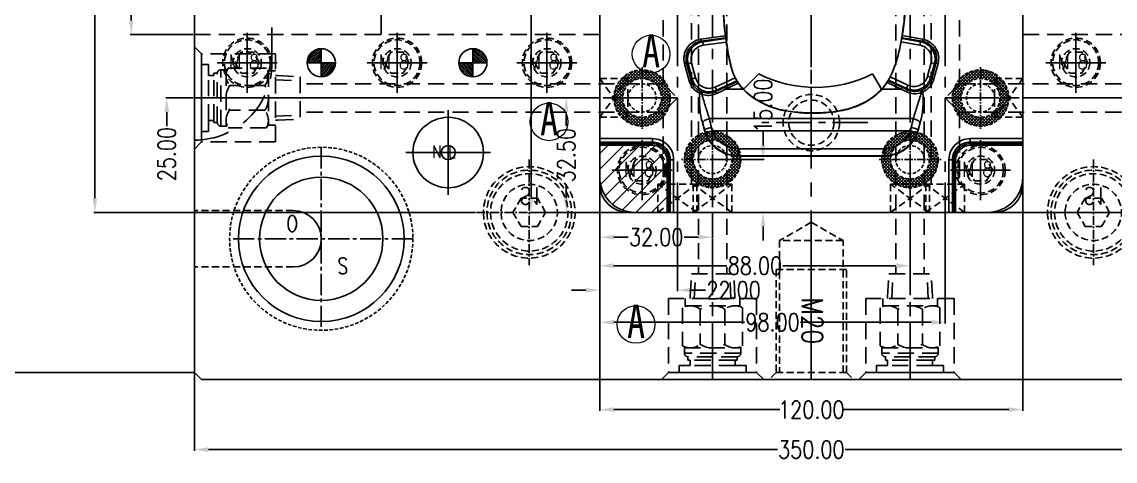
# Model space of a CAD drawing. Header units: millimetres. Extents: x 21466 to 22834, y -21631 to -20664.
# Drawn here: x 22366.1 to 22676.2, y -21153.7 to -21028.9 of the extents above; entities that cross this region are included whole.
import ezdxf

# ---------------------------------------------------------------- set-up
doc = ezdxf.new("R2010")
doc.units = ezdxf.units.MM
doc.header["$LTSCALE"] = 8
for name, pattern in [('ACAD_ISO08W100', [36, 24, -3, 6, -3]), ('CENTER', [2, 1.25, -0.25, 0.25, -0.25]), ('CENTER2', [1.125, 0.75, -0.125, 0.125, -0.125]), ('HIDDEN', [0.375, 0.25, -0.125]), ('HIDDEN2', [0.1875, 0.125, -0.0625])]:
    doc.linetypes.add(name, pattern=pattern)
doc.layers.get('DEFPOINTS').update_dxf_attribs({"color": 6})
for name, color, linetype in [('A', 7, 'Continuous'), ('Cav-cor', 30, 'Continuous'), ('CL', 1, 'Continuous'), ('Layer1', 1, 'CENTER2'), ('Layer2', 4, 'HIDDEN2'), ('NL', 6, 'Continuous'), ('PIN', 5, 'Continuous'), ('SCREW', 52, 'HIDDEN'), ('SLIDE', 6, 'Continuous'), ('WT', 4, 'Continuous')]:
    doc.layers.add(name, color=color, linetype=linetype)
doc.layers.add('dim', color=3, linetype='Continuous', lineweight=15)
doc.styles.add('ROMANC', font='RomanC.ttf', dxfattribs={"width": 0.8, "height": 7})
doc.styles.add('ROMANS', font='ROMANS.shx', dxfattribs={"height": 5, "bigfont": 'chineset.shx'})
doc.styles.get("Standard").update_dxf_attribs({"font": 'txt.shx', "width": 0.8, "bigfont": 'chineset.shx'})
doc.styles.add('style1', font='mingliu.ttc', dxfattribs={"width": 0.75})
doc.styles.add('txt', font='txt.shx', dxfattribs={"width": 0.75, "height": 3.2})
doc.dimstyles.new('ISO-25', dxfattribs={"dimtxt": 5, "dimasz": 4, "dimexe": 0.3, "dimexo": 0.3, "dimtad": 0, "dimzin": 1, "dimdsep": 46, "dimtxsty": 'Standard', "dimcen": 0, "dimclrd": 3, "dimclre": 3, "dimclrt": 3, "dimazin": 0, "dimtfac": 1, "dimtofl": 0, "dimtmove": 0, "dimatfit": 0, "dimfxl": 0, "dimarcsym": 0})

# ---------------------------------------------------------------- blocks, each defined once
blk = doc.blocks.new('20110317.085252')
at = {"linetype": 'HIDDEN'}
for p, q in [((12, 0), (-12, 0)), ((-10, -2), (-12, 0)), ((10, -2), (12, 0)), ((-10, -2), (10, -2)), ((-10, -2), (-10, -31.27)), ((-9, -2), (-9, -39.49)), ((9, -39.49), (9, -2)), ((10, -31.27), (10, -2)), ((-10, -31.27), (10, -31.27)), ((-9, -39.49), (9, -39.49)), ((0, -44.68), (-9, -39.49)), ((0, -44.68), (9, -39.49))]:
    blk.add_line(p, q, dxfattribs=at)
at = {"layer": 'CL', "linetype": 'ACAD_ISO08W100'}
blk.add_line((0, 0), (0, -44.68), dxfattribs=at)
at = {"insert": (-3.3, -23.28), "char_height": 6, "width": 18.2768, "attachment_point": 1, "rotation": 90}
blk.add_mtext('M20', dxfattribs=at)
blk = doc.blocks.new('*D25831')
at = {"layer": 'DEFPOINTS', "color": 0}
for p in [(22415.05, -20828.53), (22397.13, -21032.53), (22415.05, -21032.53)]:
    blk.add_point(p, dxfattribs=at)
at = {"layer": 'dim', "color": 3, "lineweight": -2}
for p, q in [((22414.75, -20828.53), (22396.83, -20828.53)), ((22397.13, -20832.53), (22397.13, -20920.91)), ((22397.13, -21028.53), (22397.13, -20940.16)), ((22414.75, -21032.53), (22396.83, -21032.53))]:
    blk.add_line(p, q, dxfattribs=at)
at = {"layer": 'dim', "color": 3}
for points in [[(22397.79, -20832.53), (22396.46, -20832.53), (22397.13, -20828.53)], [(22396.46, -21028.53), (22397.79, -21028.53), (22397.13, -21032.53)]]:
    blk.add_solid(points, dxfattribs=at)
at = {"layer": 'dim', "color": 3, "insert": (22397.13, -20930.53), "char_height": 5, "attachment_point": 5, "rotation": 90}
blk.add_mtext('204.00', dxfattribs=at)
blk = doc.blocks.new('*D25832')
at = {"layer": 'DEFPOINTS', "color": 0}
for p in [(22415.05, -21025.53), (22407.22, -21050.53), (22415.05, -21050.53)]:
    blk.add_point(p, dxfattribs=at)
at = {"layer": 'dim', "color": 3, "lineweight": -2}
for p, q in [((22407.22, -21021.53), (22407.22, -21017.53)), ((22414.75, -21025.53), (22406.92, -21025.53)), ((22414.75, -21050.53), (22406.92, -21050.53)), ((22407.22, -21054.53), (22407.22, -21058.53))]:
    blk.add_line(p, q, dxfattribs=at)
at = {"layer": 'dim', "color": 3}
for points in [[(22406.56, -21021.53), (22407.89, -21021.53), (22407.22, -21025.53)], [(22407.89, -21054.53), (22406.56, -21054.53), (22407.22, -21050.53)]]:
    blk.add_solid(points, dxfattribs=at)
at = {"layer": 'dim', "color": 3, "insert": (22407.22, -21066.49), "char_height": 5, "attachment_point": 5, "rotation": 90}
blk.add_mtext('25.00', dxfattribs=at)
blk = doc.blocks.new('*D25833')
at = {"layer": 'DEFPOINTS', "color": 0}
for p in [(22415.05, -21128.53), (22765.05, -21128.53), (22415.05, -21150.42)]:
    blk.add_point(p, dxfattribs=at)
at = {"layer": 'dim', "color": 3, "lineweight": -2}
for p, q in [((22415.05, -21128.83), (22415.05, -21150.72)), ((22765.05, -21128.83), (22765.05, -21150.72)), ((22419.05, -21150.42), (22580.42, -21150.42)), ((22761.05, -21150.42), (22599.67, -21150.42))]:
    blk.add_line(p, q, dxfattribs=at)
at = {"layer": 'dim', "color": 3}
for points in [[(22419.05, -21149.75), (22419.05, -21151.09), (22415.05, -21150.42)], [(22761.05, -21151.09), (22761.05, -21149.75), (22765.05, -21150.42)]]:
    blk.add_solid(points, dxfattribs=at)
at = {"layer": 'dim', "color": 3, "insert": (22590.05, -21150.42), "char_height": 5, "attachment_point": 5}
blk.add_mtext('350.00', dxfattribs=at)
blk = doc.blocks.new('*D25835')
at = {"layer": 'DEFPOINTS', "color": 0}
for p in [(22530.05, -21074.03), (22650.05, -21074.03), (22530.05, -21139.07)]:
    blk.add_point(p, dxfattribs=at)
at = {"layer": 'dim', "color": 3, "lineweight": -2}
for p, q in [((22530.05, -21074.33), (22530.05, -21139.37)), ((22650.05, -21074.33), (22650.05, -21139.37)), ((22534.05, -21139.07), (22581.09, -21139.07)), ((22646.05, -21139.07), (22599, -21139.07))]:
    blk.add_line(p, q, dxfattribs=at)
at = {"layer": 'dim', "color": 3}
for points in [[(22534.05, -21138.4), (22534.05, -21139.73), (22530.05, -21139.07)], [(22646.05, -21139.73), (22646.05, -21138.4), (22650.05, -21139.07)]]:
    blk.add_solid(points, dxfattribs=at)
at = {"layer": 'dim', "color": 3, "insert": (22590.05, -21139.07), "char_height": 5, "attachment_point": 5}
blk.add_mtext('120.00', dxfattribs=at)
blk = doc.blocks.new('*D25836')
at = {"layer": 'DEFPOINTS', "color": 0}
for p in [(22641.05, -20778.03), (22782.66, -20778.03), (22641.05, -21083.03)]:
    blk.add_point(p, dxfattribs=at)
at = {"layer": 'dim', "color": 3, "lineweight": -2}
for p, q in [((22641.35, -20778.03), (22782.96, -20778.03)), ((22782.66, -20782.03), (22782.66, -20920.91)), ((22782.66, -21079.03), (22782.66, -20940.16)), ((22641.35, -21083.03), (22782.96, -21083.03))]:
    blk.add_line(p, q, dxfattribs=at)
at = {"layer": 'dim', "color": 3}
for points in [[(22783.33, -20782.03), (22781.99, -20782.03), (22782.66, -20778.03)], [(22781.99, -21079.03), (22783.33, -21079.03), (22782.66, -21083.03)]]:
    blk.add_solid(points, dxfattribs=at)
at = {"layer": 'dim', "color": 3, "insert": (22782.66, -20930.53), "char_height": 5, "attachment_point": 5, "rotation": 90}
blk.add_mtext('305.00', dxfattribs=at)
blk = doc.blocks.new('20160811.115437')
for radius in [23.5, 17.5]:
    blk.add_circle((0, 0), radius)
at = {"layer": 'Layer1'}
for p, q in [((0, 26), (0, -26)), ((26, 0), (-26, 0))]:
    blk.add_line(p, q, dxfattribs=at)
at = {"layer": 'Layer2'}
blk.add_circle((0, 0), 26, dxfattribs=at)
blk = doc.blocks.new('cb_8')
at = {"linetype": 'HIDDEN'}
blk.add_circle((0, 0), 7, dxfattribs=at)
at = {"layer": 'SCREW', "linetype": 'CENTER2', "ltscale": 5}
for p, q in [((0, -8.5), (0, 8.5)), ((-8.5, 0), (8.5, 0))]:
    blk.add_line(p, q, dxfattribs=at)
at = {"layer": 'SCREW'}
blk.add_lwpolyline([(-1.73, 3), (-3.46, 0), (-1.73, -3), (1.73, -3), (3.46, 0), (1.73, 3)], close=True, dxfattribs=at)
for radius in [6.5, 4]:
    blk.add_circle((0, 0), radius, dxfattribs=at)
at = {"layer": 'dim', "style": 'ROMANC', "width": 0.8}
blk.add_text('M 8', height=4.186, dxfattribs=at).set_placement((-5.2, -1.86))
blk = doc.blocks.new('20160817.134602')
at = {"layer": 'PIN', "linetype": 'Continuous'}
h = blk.add_hatch(dxfattribs=at)
h.set_pattern_fill('ANSI31', color=256, scale=2.909091, angle=90.5, style=0)
h.set_pattern_definition([(135.5, (22815.918, -21086.8648), (-0.254876096, -0.2593637997), [])])
h.paths.add_polyline_path([(0, 0), (-4, -0.03, 0.414214), (0.03, -4)])
h.paths.add_polyline_path([(-0.03, 4), (0, 0), (4, 0.03, 0.414214)])
for p, q in [((0, -4), (0, 4)), ((-4, 0), (4, 0))]:
    blk.add_line(p, q, dxfattribs=at)
blk.add_circle((0, 0), 4, dxfattribs=at)
blk = doc.blocks.new('20150423.154939')
at = {"layer": 'SCREW', "linetype": 'CENTER', "ltscale": 0.25}
for p, q in [((0, -15), (0, 15)), ((-15, 0), (15, 0))]:
    blk.add_line(p, q, dxfattribs=at)
at = {"layer": 'SCREW'}
blk.add_lwpolyline([(-2.31, -4), (-4.62, 0), (-2.31, 4), (2.31, 4), (4.62, 0), (2.31, -4)], close=True, dxfattribs=at)
at = {"layer": 'SCREW', "linetype": 'HIDDEN'}
for radius in [13, 12, 11, 8]:
    blk.add_circle((0, 0), radius, dxfattribs=at)
at = {"layer": 'SCREW', "color": 6, "insert": (-2.62, -2.27), "char_height": 4.8, "width": 8.3721, "attachment_point": 1, "style": 'txt'}
blk.add_mtext('S1', dxfattribs=at)
blk = doc.blocks.new('20150513.114825')
at = {"layer": 'WT', "color": 125, "linetype": 'HIDDEN'}
for p, q in [((-5.5, 8), (5.5, 8)), ((5.5, 8), (-5.5, 0)), ((-5.5, 8), (5.5, 0)), ((-5.5, 0), (-5.5, 8)), ((5.5, 0), (5.5, 8)), ((-5.5, 0), (5.5, 0))]:
    blk.add_line(p, q, dxfattribs=at)
blk = doc.blocks.new('20150513.114820')
at = {"layer": 'WT', "linetype": 'Continuous'}
h = blk.add_hatch(dxfattribs=at)
h.set_pattern_fill('ANSI37', color=125, scale=5, angle=270, style=0)
h.set_pattern_definition([(315, (23425.0146, -23957.4168), (0.441941738, 0.441941738), []), (45, (23425.0146, -23957.4168), (-0.441941738, 0.441941738), [])])
h.paths.add_polyline_path([(8, 0), (5.5, 0, 1), (-5.5, 0), (-8, 0, -1)])
h.paths.add_polyline_path([(-8, 0), (-5.5, 0, 0.414214), (0, -5.5, 0.414214), (5.5, 0), (8, 0, -0.414214), (0, -8, -0.414214)])
at = {"layer": 'WT', "color": 125, "linetype": 'CENTER2', "ltscale": 0.4}
for p, q in [((0, 8.79), (0, -8.79)), ((8.79, 0), (-8.79, 0))]:
    blk.add_line(p, q, dxfattribs=at)
at = {"layer": 'WT', "color": 125, "linetype": 'HIDDEN2'}
for radius in [8, 5.5, 4]:
    blk.add_circle((0, 0), radius, dxfattribs=at)
blk = doc.blocks.new('*D27015')
at = {"layer": 'DEFPOINTS', "color": 0}
for p in [(22530.05, -21073.03), (22562.05, -21083.03), (22562.05, -21090.08)]:
    blk.add_point(p, dxfattribs=at)
at = {"layer": 'dim', "color": 3, "lineweight": -2}
for p, q in [((22530.05, -21073.33), (22530.05, -21090.38)), ((22562.05, -21083.33), (22562.05, -21090.38)), ((22534.05, -21090.08), (22538.09, -21090.08)), ((22558.05, -21090.08), (22554, -21090.08))]:
    blk.add_line(p, q, dxfattribs=at)
at = {"layer": 'dim', "color": 3}
for points in [[(22534.05, -21089.41), (22534.05, -21090.75), (22530.05, -21090.08)], [(22558.05, -21090.75), (22558.05, -21089.41), (22562.05, -21090.08)]]:
    blk.add_solid(points, dxfattribs=at)
at = {"layer": 'dim', "color": 3, "insert": (22546.05, -21090.08), "char_height": 5, "attachment_point": 5}
blk.add_mtext('32.00', dxfattribs=at)
blk = doc.blocks.new('*D27016')
at = {"layer": 'DEFPOINTS', "color": 0}
for p in [(22530.05, -21073.03), (22618.05, -21083.03), (22618.05, -21098.19)]:
    blk.add_point(p, dxfattribs=at)
at = {"layer": 'dim', "color": 3, "lineweight": -2}
for p, q in [((22530.05, -21073.33), (22530.05, -21098.49)), ((22618.05, -21083.33), (22618.05, -21098.49)), ((22534.05, -21098.19), (22566.09, -21098.19)), ((22614.05, -21098.19), (22582, -21098.19))]:
    blk.add_line(p, q, dxfattribs=at)
at = {"layer": 'dim', "color": 3}
for points in [[(22534.05, -21097.52), (22534.05, -21098.86), (22530.05, -21098.19)], [(22614.05, -21098.86), (22614.05, -21097.52), (22618.05, -21098.19)]]:
    blk.add_solid(points, dxfattribs=at)
at = {"layer": 'dim', "color": 3, "insert": (22574.05, -21098.19), "char_height": 5, "attachment_point": 5}
blk.add_mtext('88.00', dxfattribs=at)
blk = doc.blocks.new('*D27019')
at = {"layer": 'DEFPOINTS', "color": 0}
for p in [(22562.05, -21068.03), (22576.36, -21068.03), (22566.05, -21083.03)]:
    blk.add_point(p, dxfattribs=at)
at = {"layer": 'dim', "color": 3, "lineweight": -2}
for p, q in [((22576.36, -21064.03), (22576.36, -21060.03)), ((22562.35, -21068.03), (22576.66, -21068.03)), ((22566.35, -21083.03), (22576.66, -21083.03)), ((22576.36, -21087.03), (22576.36, -21091.03))]:
    blk.add_line(p, q, dxfattribs=at)
at = {"layer": 'dim', "color": 3}
for points in [[(22575.69, -21064.03), (22577.03, -21064.03), (22576.36, -21068.03)], [(22577.03, -21087.03), (22575.69, -21087.03), (22576.36, -21083.03)]]:
    blk.add_solid(points, dxfattribs=at)
at = {"layer": 'dim', "color": 3, "insert": (22576.36, -21052.74), "char_height": 5, "attachment_point": 5, "rotation": 90}
blk.add_mtext('15.00', dxfattribs=at)
blk = doc.blocks.new('*D27062')
at = {"layer": 'DEFPOINTS', "color": 0}
for p in [(22495.05, -20778.03), (22386.83, -21083.03), (22495.05, -21083.03)]:
    blk.add_point(p, dxfattribs=at)
at = {"layer": 'dim', "color": 3, "lineweight": -2}
for p, q in [((22494.75, -20778.03), (22386.53, -20778.03)), ((22386.83, -20782.03), (22386.83, -20920.91)), ((22386.83, -21079.03), (22386.83, -20940.16)), ((22494.75, -21083.03), (22386.53, -21083.03))]:
    blk.add_line(p, q, dxfattribs=at)
at = {"layer": 'dim', "color": 3}
for points in [[(22387.49, -20782.03), (22386.16, -20782.03), (22386.83, -20778.03)], [(22386.16, -21079.03), (22387.49, -21079.03), (22386.83, -21083.03)]]:
    blk.add_solid(points, dxfattribs=at)
at = {"layer": 'dim', "color": 3, "insert": (22386.83, -20930.53), "char_height": 5, "attachment_point": 5, "rotation": 90}
blk.add_mtext('305.00', dxfattribs=at)
blk = doc.blocks.new('20160903.151524')
at = {"layer": 'WT', "color": 125, "linetype": 'HIDDEN', "ltscale": 2.3}
for p, q in [((-6.35, 23.56), (-6.01, 30)), ((-6.01, 30), (6.01, 30)), ((-5.19, 23), (-4.82, 30)), ((5.19, 23), (4.82, 30)), ((6.35, 23.56), (6.01, 30)), ((12.5, 23), (-12.5, 23)), ((-12.5, 23), (-12.5, 2)), ((-7.75, 23), (-7.75, 20.77)), ((-6.35, 23.56), (-6.35, 23)), ((6.35, 23.56), (6.35, 23)), ((7.75, 23), (7.75, 20.77)), ((12.5, 23), (12.5, 2)), ((-8.5, 20.43), (-8.5, 9.57)), ((-7.75, 21), (7.75, 21)), ((-3.5, 20.01), (-3.5, 9.99)), ((3.5, 20.01), (3.5, 9.99)), ((8.5, 20.43), (8.5, 9.57)), ((-8, 9.33), (-8, 7.51)), ((8, 9.33), (8, 7.51)), ((-8, 9), (8, 9)), ((8, 7.51), (-8, 7.51)), ((7, 6.51), (-7, 6.51)), ((-7, 6.51), (-7, 5.51)), ((7, 6.51), (7, 5.51)), ((-9.5, 4.01), (-9.5, 2)), ((-6.4, 4.01), (-9.5, 4.01)), ((-6.4, 5.51), (-7, 5.51)), ((-6.4, 5.51), (-7, 5.51)), ((6.4, 5.51), (-6.4, 5.51)), ((-6.4, 5.51), (-6.4, 4.01)), ((6.4, 4.01), (-6.4, 4.01)), ((6.4, 5.51), (6.4, 4.01)), ((6.4, 5.51), (7, 5.51)), ((6.4, 5.51), (7, 5.51)), ((6.4, 4.01), (9.5, 4.01)), ((9.5, 4.01), (9.5, 2)), ((-12.5, 2), (-14.5, 0)), ((-14.5, 0), (14.5, 0)), ((-12.5, 2), (12.5, 2)), ((9.5, 2), (-9.5, 2)), ((12.5, 2), (14.5, 0))]:
    blk.add_line(p, q, dxfattribs=at)
at = {"layer": 'WT', "color": 125, "linetype": 'CENTER', "ltscale": 1.5}
blk.add_line((0, 0), (0, 30), dxfattribs=at)
at = {"layer": 'WT', "color": 125, "linetype": 'HIDDEN', "ltscale": 2.3}
for centre, radius, start, end in [((-6.32, 16.53), 4.47, 50.9817, 119.248), ((0, 14.34), 6.66, 58.3016, 121.6984), ((6.32, 16.53), 4.47, 60.752, 129.0183), ((-6.32, 13.47), 4.47, 240.752, 309.0183), ((0, 15.66), 6.66, 238.3016, 301.6984), ((6.32, 13.47), 4.47, 230.9817, 299.248), ((-7, 7.51), 1, 180, 270), ((7, 7.51), 1, 270, 0)]:
    blk.add_arc(centre, radius, start, end, dxfattribs=at)
blk = doc.blocks.new('*D27082')
at = {"layer": 'DEFPOINTS', "color": 0}
for p in [(22530.05, -21075.03), (22552.05, -21083.03), (22552.05, -21105.13)]:
    blk.add_point(p, dxfattribs=at)
at = {"layer": 'dim', "color": 3, "lineweight": -2}
for p, q in [((22530.05, -21075.33), (22530.05, -21105.43)), ((22552.05, -21083.33), (22552.05, -21105.43)), ((22526.05, -21105.13), (22522.05, -21105.13)), ((22556.05, -21105.13), (22560.05, -21105.13))]:
    blk.add_line(p, q, dxfattribs=at)
at = {"layer": 'dim', "color": 3}
for points in [[(22526.05, -21105.8), (22526.05, -21104.46), (22530.05, -21105.13)], [(22556.05, -21104.46), (22556.05, -21105.8), (22552.05, -21105.13)]]:
    blk.add_solid(points, dxfattribs=at)
at = {"layer": 'dim', "color": 3, "insert": (22568, -21105.13), "char_height": 5, "attachment_point": 5}
blk.add_mtext('22.00', dxfattribs=at)
blk = doc.blocks.new('*D27083')
at = {"layer": 'DEFPOINTS', "color": 0}
for p in [(22530.05, -21075.03), (22628.05, -21083.03), (22628.05, -21114.25)]:
    blk.add_point(p, dxfattribs=at)
at = {"layer": 'dim', "color": 3, "lineweight": -2}
for p, q in [((22530.05, -21075.33), (22530.05, -21114.55)), ((22628.05, -21083.33), (22628.05, -21114.55)), ((22534.05, -21114.25), (22571.09, -21114.25)), ((22624.05, -21114.25), (22587, -21114.25))]:
    blk.add_line(p, q, dxfattribs=at)
at = {"layer": 'dim', "color": 3}
for points in [[(22534.05, -21113.58), (22534.05, -21114.91), (22530.05, -21114.25)], [(22624.05, -21114.91), (22624.05, -21113.58), (22628.05, -21114.25)]]:
    blk.add_solid(points, dxfattribs=at)
at = {"layer": 'dim', "color": 3, "insert": (22579.05, -21114.25), "char_height": 5, "attachment_point": 5}
blk.add_mtext('98.00', dxfattribs=at)
blk = doc.blocks.new('*D27084')
at = {"layer": 'DEFPOINTS', "color": 0}
for p in [(22520.55, -21050.53), (22530.05, -21050.53), (22538.05, -21083.03)]:
    blk.add_point(p, dxfattribs=at)
at = {"layer": 'dim', "color": 3, "lineweight": -2}
for p, q in [((22529.75, -21050.53), (22520.25, -21050.53)), ((22520.55, -21054.53), (22520.55, -21058.49)), ((22520.55, -21079.03), (22520.55, -21075.07)), ((22537.75, -21083.03), (22520.25, -21083.03))]:
    blk.add_line(p, q, dxfattribs=at)
at = {"layer": 'dim', "color": 3}
for points in [[(22521.21, -21054.53), (22519.88, -21054.53), (22520.55, -21050.53)], [(22519.88, -21079.03), (22521.21, -21079.03), (22520.55, -21083.03)]]:
    blk.add_solid(points, dxfattribs=at)
at = {"layer": 'dim', "color": 3, "insert": (22520.55, -21066.78), "char_height": 5, "attachment_point": 5, "rotation": 90}
blk.add_mtext('32.50', dxfattribs=at)
blk = doc.blocks.new('*D27085')
at = {"layer": 'DEFPOINTS', "color": 0}
for p in [(22510.56, -20810.53), (22530.05, -20810.53), (22538.05, -21083.03)]:
    blk.add_point(p, dxfattribs=at)
at = {"layer": 'dim', "color": 3, "lineweight": -2}
for p, q in [((22529.75, -20810.53), (22510.26, -20810.53)), ((22510.56, -20814.53), (22510.56, -20936.49)), ((22510.56, -21079.03), (22510.56, -20957.07)), ((22537.75, -21083.03), (22510.26, -21083.03))]:
    blk.add_line(p, q, dxfattribs=at)
at = {"layer": 'dim', "color": 3}
for points in [[(22511.23, -20814.53), (22509.89, -20814.53), (22510.56, -20810.53)], [(22509.89, -21079.03), (22511.23, -21079.03), (22510.56, -21083.03)]]:
    blk.add_solid(points, dxfattribs=at)
at = {"layer": 'dim', "color": 3, "insert": (22510.56, -20946.78), "char_height": 5, "attachment_point": 5, "rotation": 90}
blk.add_mtext('272.50', dxfattribs=at)
blk = doc.blocks.new('20160917.102012')
at = {"layer": 'NL'}
for radius in [10, 2]:
    blk.add_circle((0, 0), radius, dxfattribs=at)
at = {"layer": 'SCREW', "linetype": 'CENTER', "ltscale": 5}
for p, q in [((0, -12), (0, 12)), ((-12, 0), (12, 0))]:
    blk.add_line(p, q, dxfattribs=at)
at = {"layer": 'dim', "color": 6, "style": 'ROMANC', "width": 0.8}
blk.add_text('N L', height=3.528, rotation=90, dxfattribs=at).set_placement((1.53, -4.57))

msp = doc.modelspace()

# ---------------------------------------------------------------- hatches: boundary and pattern name
at = {"layer": 'Cav-cor'}
h = msp.add_hatch(dxfattribs=at)
h.set_pattern_fill('ANSI31', color=241, style=0)
h.set_pattern_definition([(45, (-34.5412, -561.5833), (-2.24506403, 2.24506403), [])])
h.paths.add_polyline_path([(22530.045, -21073.032, 0.4142136), (22540.045, -21083.032), (22549.151, -21083.032), (22549.151, -21068.42, 0.4145043), (22544.657, -21063.926), (22530.045, -21063.926)])

# ---------------------------------------------------------------- linework, layer by layer
for p, q in [((22415.045, -20732.532), (22415.045, -21128.532)), ((22415.045, -21128.532), (22417.045, -21130.532)), ((22417.045, -21130.532), (22763.045, -21130.532))]:
    msp.add_line(p, q)
at = {"color": 8, "linetype": 'HIDDEN', "ltscale": 5}
msp.add_line((22437.045, -20820.532), (22437.045, -21040.532), dxfattribs=at)
at = {"linetype": 'CENTER'}
msp.add_line((22606.045, -21057.532), (22574.045, -21057.532), dxfattribs=at)
at = {"linetype": 'HIDDEN'}
for p, q in [((22443.045, -21082.532), (22415.045, -21082.532)), ((22443.045, -21098.532), (22415.045, -21098.532))]:
    msp.add_line(p, q, dxfattribs=at)
for radius in [8, 6.4]:
    msp.add_circle((22590.045, -21057.532), radius, dxfattribs=at)
at = {"color": 8, "linetype": 'HIDDEN', "ltscale": 5}
msp.add_arc((22415.045, -21040.532), 22, 270, 0, dxfattribs=at)
msp.add_arc((22443.045, -21090.532), 8, 270, 90)
at = {"layer": 'Cav-cor', "color": 241}
for p, q in [((22530.045, -21075.032), (22530.045, -20786.032)), ((22650.045, -21075.032), (22650.045, -20786.032)), ((22558.74, -21033.835), (22565.654, -21032.864)), ((22558.74, -21033.835), (22558.823, -21034.429)), ((22558.823, -21034.429), (22565.733, -21033.458)), ((22559.235, -21034.587), (22558.823, -21034.429)), ((22559.235, -21034.587), (22565.796, -21033.665)), ((22559.374, -21035.576), (22559.235, -21034.587)), ((22559.374, -21035.576), (22565.939, -21034.653)), ((22615.51, -21034.605), (22620.866, -21035.549)), ((22615.693, -21033.623), (22615.689, -21033.638)), ((22615.695, -21033.616), (22615.693, -21033.623)), ((22615.693, -21033.623), (22621.04, -21034.566)), ((22621.449, -21034.421), (22615.763, -21033.418)), ((22621.553, -21033.831), (22615.866, -21032.828)), ((22620.866, -21035.549), (22621.04, -21034.566)), ((22621.04, -21034.566), (22621.449, -21034.421)), ((22621.449, -21034.421), (22621.553, -21033.831)), ((22554.11, -21040.81), (22554.687, -21040.655)), ((22555.4, -21045.627), (22554.11, -21040.81)), ((22555.105, -21040.815), (22554.687, -21040.655)), ((22555.978, -21045.472), (22554.687, -21040.655)), ((22556.067, -21040.557), (22555.105, -21040.815)), ((22556.254, -21045.104), (22555.105, -21040.815)), ((22557.216, -21044.846), (22556.067, -21040.557)), ((22624.036, -21040.51), (22623.006, -21044.352)), ((22624.998, -21040.767), (22623.968, -21044.609)), ((22624.036, -21040.51), (22624.998, -21040.767)), ((22624.244, -21044.981), (22625.412, -21040.62)), ((22624.821, -21045.136), (22625.99, -21040.775)), ((22624.998, -21040.767), (22625.412, -21040.62)), ((22625.412, -21040.62), (22625.99, -21040.775)), ((22575.128, -21043.724), (22570.825, -21048.026)), ((22607.4, -21043.724), (22609.996, -21048.026)), ((22555.4, -21045.627), (22555.978, -21045.472)), ((22556.254, -21045.104), (22555.978, -21045.472)), ((22557.216, -21044.846), (22556.254, -21045.104)), ((22568.438, -21044.776), (22562.763, -21047.422)), ((22568.924, -21045.651), (22563.185, -21048.328)), ((22569.007, -21045.849), (22565.489, -21047.489)), ((22569.341, -21046.354), (22565.742, -21048.032)), ((22611.529, -21046.166), (22615.532, -21048.032)), ((22611.843, -21045.651), (22615.785, -21047.489)), ((22611.921, -21045.451), (22611.92, -21045.453)), ((22617.038, -21047.833), (22611.922, -21045.448)), ((22617.46, -21046.928), (22612.395, -21044.567)), ((22617.46, -21046.928), (22617.038, -21047.833)), ((22623.006, -21044.352), (22623.968, -21044.609)), ((22624.244, -21044.981), (22623.968, -21044.609)), ((22624.244, -21044.981), (22624.821, -21045.136)), ((22562.763, -21047.422), (22563.185, -21048.328)), ((22563.185, -21048.328), (22562.916, -21048.685)), ((22565.742, -21048.032), (22565.489, -21047.489)), ((22565.742, -21048.032), (22570.724, -21048.032)), ((22590.045, -21047.503), (22590.045, -21054.799)), ((22610.095, -21048.032), (22615.532, -21048.032)), ((22615.785, -21047.489), (22615.532, -21048.032)), ((22617.308, -21048.198), (22617.038, -21047.833)), ((22618.967, -21056.409), (22561.123, -21056.409)), ((22590.045, -21054.867), (22590.045, -21054.799)), ((22559.727, -21059.649), (22559.044, -21057.101)), ((22559.198, -21057.613), (22559.044, -21057.101)), ((22559.727, -21059.649), (22559.77, -21059.593)), ((22620.32, -21059.593), (22620.363, -21059.649)), ((22621.046, -21057.101), (22620.363, -21059.649)), ((22621.046, -21057.101), (22620.892, -21057.613)), ((22530.045, -21062.083), (22545.002, -21062.083)), ((22545.002, -21062.083), (22545.002, -21063.082)), ((22561.947, -21059.849), (22560.086, -21060.558)), ((22618.143, -21059.849), (22561.947, -21059.849)), ((22618.143, -21059.849), (22620.004, -21060.558)), ((22635.088, -21062.083), (22650.045, -21062.083)), ((22635.088, -21062.083), (22635.088, -21063.082)), ((22530.045, -21063.082), (22545.002, -21063.082)), ((22530.045, -21063.427), (22544.657, -21063.427)), ((22530.045, -21063.926), (22544.657, -21063.926)), ((22544.657, -21063.427), (22545.002, -21063.082)), ((22544.657, -21063.926), (22544.657, -21063.427)), ((22610.695, -21064.981), (22569.395, -21064.981)), ((22569.395, -21064.981), (22569.395, -21066.973)), ((22610.695, -21064.981), (22610.695, -21066.973)), ((22635.088, -21063.082), (22650.045, -21063.082)), ((22635.433, -21063.427), (22635.088, -21063.082)), ((22635.433, -21063.427), (22650.045, -21063.427)), ((22635.433, -21063.926), (22635.433, -21063.427)), ((22635.433, -21063.926), (22650.045, -21063.926)), ((22549.151, -21068.42), (22549.651, -21068.42)), ((22549.151, -21068.42), (22549.151, -21083.032)), ((22549.651, -21068.42), (22549.995, -21068.075)), ((22549.651, -21068.42), (22549.651, -21083.032)), ((22550.994, -21068.075), (22549.995, -21068.075)), ((22549.995, -21068.075), (22549.995, -21083.032)), ((22550.994, -21068.075), (22550.994, -21083.032)), ((22569.349, -21067.032), (22569.395, -21066.973)), ((22569.349, -21067.032), (22610.741, -21067.032)), ((22610.695, -21066.973), (22569.395, -21066.973)), ((22610.695, -21066.973), (22610.741, -21067.032)), ((22629.096, -21068.075), (22630.095, -21068.075)), ((22629.096, -21083.032), (22629.096, -21068.075)), ((22630.439, -21068.42), (22630.095, -21068.075)), ((22630.095, -21083.032), (22630.095, -21068.075)), ((22630.939, -21068.42), (22630.439, -21068.42)), ((22630.439, -21083.032), (22630.439, -21068.42)), ((22630.939, -21083.032), (22630.939, -21068.42)), ((22538.045, -21083.032), (22642.045, -21083.032)), ((22335.048, -21128.532), (22415.045, -21128.532))]:
    msp.add_line(p, q, dxfattribs=at)
msp.add_lwpolyline([(22611.929, -21045.433), (22611.922, -21045.448), (22611.921, -21045.451)], dxfattribs=at)
for centre, radius, start, end in [((22652.067, -21007.441), 90.169, 196.76987, 196.9075), ((22550.637, -21011.048), 68.861, 340.86839, 341.04318), ((22591.264, -21011.364), 36.16, 243.49672, 296.50328), ((22560.786, -21044.187), 5.575, 194.96176, 244.53547), ((22560.782, -21044.193), 4.972, 194.91091, 243.89271), ((22581.354, -21040.57), 13.428, 202.23518, 203.14912), ((22598.794, -21037.867), 15.2, 318.02778, 326.90906), ((22597.188, -21036.861), 17.019, 328.90248, 329.75445), ((22596.011, -21039.372), 17.032, 338.36604, 339.07721), ((22619.44, -21043.703), 4.971, 294.00991, 345.09347), ((22619.437, -21043.698), 5.572, 293.5466, 345.04793), ((22561.086, -21043.231), 5.97, 245.33318, 251.29353), ((22560.795, -21044.351), 5.476, 250.60703, 295.69055), ((22560.792, -21044.097), 5.056, 251.29991, 294.84409), ((21999.161, -19832.802), 1340.221, 294.875225, 294.996515), ((22414.9, -20741.711), 341.447, 295.7369, 296.21711), ((22762.892, -20748.818), 333.532, 243.78029, 244.07155), ((22619.429, -21043.891), 5.432, 244.08527, 289.84996), ((22619.433, -21043.625), 5.043, 245.08514, 289.03118), ((22619.147, -21042.803), 5.912, 289.0564, 293.0632), ((22618.835, -21044.31), 5.287, 297.47368, 302.32864), ((22425.562, -21089.009), 139.426, 12.47779, 13.52174), ((22750.912, -21088.174), 135.714, 166.46398, 167.53649), ((22470.115, -21084.393), 93.021, 15.46233, 16.73182), ((22570.049, -21056.753), 10.664, 195.44607, 200.90499), ((22574.229, -21056.111), 12.838, 192.47482, 196.92989), ((22605.861, -21056.111), 12.838, 343.07011, 347.52518), ((22610.041, -21056.753), 10.664, 339.09501, 344.55393), ((22707.692, -21083.734), 90.645, 163.25154, 164.55431), ((22545.005, -21068.072), 5.989, 359.97129, 90.02871), ((22569.401, -21057.003), 9.97, 200.88955, 269.9611), ((22569.388, -21057.02), 7.961, 200.81925, 270.046), ((22610.702, -21057.02), 7.961, 269.954, 339.18075), ((22610.688, -21057.002), 9.971, 270.04084, 339.10861), ((22635.085, -21068.072), 5.989, 89.97129, 180.02871), ((22544.658, -21068.419), 4.992, 359.99255, 90.00751), ((22544.66, -21068.418), 4.492, 359.97172, 90.02858), ((22545.008, -21068.069), 4.987, 359.92832, 90.07168), ((22635.082, -21068.069), 4.987, 89.92832, 180.07168), ((22635.432, -21068.419), 4.992, 89.99253, 180.0075), ((22635.43, -21068.418), 4.492, 89.97172, 180.02858), ((22540.045, -21073.032), 10, 180, 270), ((22538.045, -21075.032), 8, 180, 270), ((22640.045, -21073.032), 10, 270, 0), ((22642.045, -21075.032), 8, 270, 0)]:
    msp.add_arc(centre, radius, start, end, dxfattribs=at)
for centre, major_axis, start_param, end_param in [((22569.408, -21056.994), (-6.125, -7.982), -0.6515818, 0.6515818), ((22610.682, -21056.994), (-6.125, 7.982), 2.4900108, 3.7931745)]:
    msp.add_ellipse(centre, major_axis=major_axis, ratio=0.9939744, start_param=start_param, end_param=end_param, dxfattribs=at)
for points, knots in [([(22590.045, -20949.136), (22592.136, -20949.136), (22595.28, -20949.154), (22599.435, -20949.697), (22602.483, -20950.478), (22605.39, -20951.688), (22607.596, -20953.129), (22609.123, -20954.564), (22610.477, -20956.164), (22611.864, -20958.395), (22613.185, -20961.245), (22614.259, -20964.196), (22615.123, -20967.214), (22615.816, -20970.276), (22616.371, -20973.366), (22616.958, -20977.509), (22617.454, -20982.717), (22617.831, -20988.983), (22618.004, -20995.258), (22617.963, -21001.534), (22617.785, -21007.808), (22617.52, -21014.079), (22617.205, -21019.299), (22616.898, -21023.472), (22616.549, -21027.641), (22616.194, -21030.762), (22615.866, -21032.828)], [0, 0, 0, 0, 0.0624892, 0.0937359, 0.1249768, 0.1562114, 0.1874327, 0.2030667, 0.2186977, 0.2499345, 0.2811809, 0.3124305, 0.3436817, 0.3749343, 0.4061877, 0.4374416, 0.4999458, 0.5624525, 0.624959, 0.687466, 0.7499738, 0.8124816, 0.8749893, 0.9062435, 0.9374978, 1, 1, 1, 1]), ([(22565.654, -21032.864), (22565.542, -21031.937), (22565.347, -21030.082), (22565.131, -21027.291), (22564.958, -21024.497), (22564.785, -21021.704), (22564.592, -21018.912), (22564.404, -21016.119), (22564.26, -21013.324), (22564.177, -21010.526), (22564.142, -21007.728), (22564.108, -21004.929), (22564.067, -21002.131), (22564.022, -20998.399), (22564.012, -20994.667), (22564.105, -20990.936), (22564.187, -20989.072), (22564.234, -20988.14)], [0, 0, 0, 0, 0.0624991, 0.1249985, 0.1874988, 0.2499988, 0.3124987, 0.3749994, 0.4374992, 0.5000002, 0.5625002, 0.6250004, 0.6875004, 0.7500005, 0.874999, 0.9374994, 1, 1, 1, 1]), ([(22570.825, -21048.026), (22570.242, -21047.416), (22569.436, -21046.432), (22568.557, -21044.992), (22568.019, -21043.849), (22567.59, -21042.663), (22567.247, -21041.449), (22566.958, -21040.219), (22566.614, -21038.56), (22566.228, -21036.462), (22565.847, -21033.903), (22565.539, -21031.292), (22565.219, -21027.728), (22565.013, -21024.131), (22564.776, -21020.529), (22564.588, -21017.834), (22564.415, -21015.138), (22564.299, -21012.438), (22564.237, -21009.735), (22564.213, -21007.933), (22564.202, -21007.032)], [0, 0, 0, 0, 0.060011, 0.0899205, 0.1197842, 0.1496526, 0.1795391, 0.2094831, 0.2395166, 0.2999688, 0.3611623, 0.4234931, 0.4869832, 0.6155931, 0.6797281, 0.7436987, 0.8077478, 0.8718379, 0.9359276, 1, 1, 1, 1]), ([(22615.662, -21033.612), (22616.035, -21031.438), (22616.431, -21028.133), (22616.809, -21023.709), (22617.056, -21020.37), (22617.272, -21017.037), (22617.518, -21012.593), (22617.655, -21009.257), (22617.73, -21007.032)], [0, 0, 0, 0, 0.2480115, 0.373965, 0.4994273, 0.624488, 0.7496617, 1, 1, 1, 1]), ([(22554.11, -21040.81), (22554.008, -21040.429), (22553.884, -21039.645), (22553.971, -21038.068), (22554.708, -21036.183), (22556.16, -21034.775), (22557.579, -21034.083), (22558.35, -21033.89), (22558.74, -21033.835)], [0, 0, 0, 0, 0.1253402, 0.2507136, 0.499991, 0.7492809, 0.8746579, 1, 1, 1, 1]), ([(22554.687, -21040.655), (22554.506, -21039.98), (22554.43, -21038.533), (22555.222, -21036.524), (22556.77, -21035.018), (22558.131, -21034.526), (22558.823, -21034.429)], [0, 0, 0, 0, 0.2500103, 0.499984, 0.7499675, 1, 1, 1, 1]), ([(22555.105, -21040.815), (22554.925, -21040.14), (22554.851, -21038.696), (22555.642, -21036.688), (22557.185, -21035.18), (22558.544, -21034.685), (22559.235, -21034.587)], [0, 0, 0, 0, 0.2499592, 0.499995, 0.7500385, 1, 1, 1, 1]), ([(22565.733, -21033.458), (22565.728, -21033.44), (22565.722, -21033.378), (22565.702, -21033.254), (22565.68, -21033.074), (22565.663, -21032.937), (22565.654, -21032.864)], [0, 0, 0, 0, 0.0907533, 0.3106321, 0.629394, 1, 1, 1, 1]), ([(22565.939, -21034.653), (22565.921, -21034.531), (22565.889, -21034.304), (22565.851, -21034.035), (22565.826, -21033.858), (22565.812, -21033.765), (22565.802, -21033.704), (22565.798, -21033.674), (22565.796, -21033.665)], [0, 0, 0, 0, 0.3710338, 0.6892625, 0.8138516, 0.9093559, 0.9720927, 1, 1, 1, 1]), ([(22568.438, -21044.776), (22567.643, -21043.229), (22566.778, -21039.799), (22566.185, -21036.38), (22565.939, -21034.653)], [0, 0, 0, 0, 0.4993307, 1, 1, 1, 1]), ([(22615.51, -21034.605), (22615.189, -21036.319), (22614.596, -21038.875), (22613.491, -21042.187), (22612.793, -21043.79), (22612.395, -21044.567)], [0, 0, 0, 0, 0.4999545, 0.7499945, 1, 1, 1, 1]), ([(22615.694, -21033.623), (22615.691, -21033.632), (22615.686, -21033.662), (22615.673, -21033.722), (22615.656, -21033.815), (22615.623, -21033.991), (22615.575, -21034.258), (22615.533, -21034.483), (22615.51, -21034.605)], [0, 0, 0, 0, 0.0279112, 0.090649, 0.1861494, 0.3107303, 0.6289503, 1, 1, 1, 1]), ([(22615.775, -21033.367), (22615.774, -21033.374), (22615.77, -21033.391), (22615.767, -21033.408), (22615.763, -21033.418)], [0, 0, 0, 0, 0.3917923, 1, 1, 1, 1]), ([(22615.866, -21032.828), (22615.857, -21032.884), (22615.828, -21033.064), (22615.798, -21033.244), (22615.775, -21033.367)], [0, 0, 0, 0, 0.3101857, 1, 1, 1, 1]), ([(22621.04, -21034.566), (22621.714, -21034.685), (22623.027, -21035.21), (22624.504, -21036.719), (22625.252, -21038.693), (22625.174, -21040.106), (22624.998, -21040.767)], [0, 0, 0, 0, 0.2499694, 0.5000196, 0.7500558, 1, 1, 1, 1]), ([(22625.412, -21040.62), (22625.59, -21039.959), (22625.67, -21038.544), (22624.921, -21036.568), (22623.439, -21035.062), (22622.123, -21034.539), (22621.449, -21034.421)], [0, 0, 0, 0, 0.2500096, 0.4999859, 0.7499706, 1, 1, 1, 1]), ([(22625.99, -21040.775), (22626.188, -21040.034), (22626.277, -21038.45), (22625.438, -21036.238), (22623.781, -21034.55), (22622.308, -21033.964), (22621.553, -21033.831)], [0, 0, 0, 0, 0.2500055, 0.4999834, 0.7499713, 1, 1, 1, 1]), ([(22556.067, -21040.557), (22555.923, -21040.017), (22555.863, -21038.861), (22556.496, -21037.254), (22557.732, -21036.048), (22558.821, -21035.654), (22559.374, -21035.576)], [0, 0, 0, 0, 0.2499541, 0.4999721, 0.7500116, 1, 1, 1, 1]), ([(22620.866, -21035.549), (22621.406, -21035.644), (22622.458, -21036.063), (22623.642, -21037.269), (22624.241, -21038.849), (22624.177, -21039.981), (22624.036, -21040.51)], [0, 0, 0, 0, 0.2499949, 0.5000418, 0.7500615, 1, 1, 1, 1]), ([(22563.185, -21048.328), (22562.857, -21048.48), (22562.164, -21048.715), (22560.72, -21048.875), (22558.899, -21048.479), (22557.421, -21047.342), (22556.614, -21046.134), (22556.348, -21045.453), (22556.254, -21045.104)], [0, 0, 0, 0, 0.1253313, 0.2507006, 0.5000106, 0.7493094, 0.874674, 1, 1, 1, 1]), ([(22562.763, -21047.422), (22562.241, -21047.666), (22561.074, -21047.929), (22559.333, -21047.546), (22557.916, -21046.464), (22557.365, -21045.402), (22557.216, -21044.846)], [0, 0, 0, 0, 0.2499952, 0.5000407, 0.7500604, 1, 1, 1, 1]), ([(22568.924, -21045.651), (22568.92, -21045.643), (22568.904, -21045.617), (22568.874, -21045.563), (22568.825, -21045.481), (22568.735, -21045.326), (22568.602, -21045.089), (22568.494, -21044.886), (22568.438, -21044.776)], [0, 0, 0, 0, 0.0279127, 0.0908356, 0.1865809, 0.3113409, 0.6294451, 1, 1, 1, 1]), ([(22569.341, -21046.354), (22569.298, -21046.293), (22569.219, -21046.179), (22569.116, -21046.027), (22569.05, -21045.918), (22569.014, -21045.866), (22569.007, -21045.849)], [0, 0, 0, 0, 0.3690867, 0.6879398, 0.908864, 1, 1, 1, 1]), ([(22609.996, -21048.026), (22610.328, -21047.66), (22610.957, -21046.896), (22611.506, -21046.073), (22611.761, -21045.651)], [0, 0, 0, 0, 0.5008603, 1, 1, 1, 1]), ([(22611.818, -21045.7), (22611.802, -21045.727), (22611.709, -21045.884), (22611.612, -21046.039), (22611.529, -21046.166)], [0, 0, 0, 0, 0.1705464, 1, 1, 1, 1]), ([(22611.843, -21045.651), (22611.842, -21045.653), (22611.834, -21045.669), (22611.826, -21045.686), (22611.818, -21045.7)], [0, 0, 0, 0, 0.104747, 1, 1, 1, 1]), ([(22611.818, -21045.7), (22611.818, -21045.699), (22611.821, -21045.688), (22611.828, -21045.679), (22611.833, -21045.67)], [0, 0, 0, 0, 0.0617693, 1, 1, 1, 1]), ([(22612.395, -21044.567), (22612.339, -21044.676), (22612.233, -21044.88), (22612.104, -21045.118), (22612.017, -21045.276), (22611.971, -21045.358), (22611.942, -21045.413), (22611.927, -21045.439), (22611.923, -21045.448)], [0, 0, 0, 0, 0.3706055, 0.6886895, 0.8133806, 0.9090618, 0.97198, 1, 1, 1, 1]), ([(22623.968, -21044.609), (22623.874, -21044.959), (22623.609, -21045.64), (22622.801, -21046.848), (22621.324, -21047.984), (22619.503, -21048.381), (22618.058, -21048.221), (22617.366, -21047.986), (22617.038, -21047.833)], [0, 0, 0, 0, 0.1253253, 0.2506872, 0.4999811, 0.7492936, 0.8746658, 1, 1, 1, 1]), ([(22623.006, -21044.352), (22622.857, -21044.908), (22622.307, -21045.97), (22620.89, -21047.052), (22619.148, -21047.435), (22617.982, -21047.172), (22617.46, -21046.928)], [0, 0, 0, 0, 0.2499369, 0.4999516, 0.7499993, 1, 1, 1, 1]), ([(22558.389, -21049.221), (22558.337, -21049.88), (22558.296, -21051.205), (22558.404, -21053.848), (22558.702, -21055.824), (22559.044, -21057.101)], [0, 0, 0, 0, 0.2501037, 0.5003064, 1, 1, 1, 1]), ([(22558.4, -21049.175), (22558.429, -21049.115), (22558.479, -21049.001), (22558.534, -21048.865), (22558.566, -21048.772), (22558.582, -21048.72), (22558.59, -21048.683), (22558.592, -21048.662), (22558.59, -21048.655)], [0, 0, 0, 0, 0.3607348, 0.669687, 0.792664, 0.8900239, 0.9594702, 1, 1, 1, 1]), ([(22558.977, -21049.516), (22558.927, -21049.491), (22558.729, -21049.386), (22558.539, -21049.269), (22558.4, -21049.175)], [0, 0, 0, 0, 0.2516032, 1, 1, 1, 1]), ([(22558.977, -21049.516), (22559.002, -21049.443), (22559.049, -21049.304), (22559.102, -21049.138), (22559.137, -21049.024), (22559.155, -21048.961), (22559.166, -21048.917), (22559.171, -21048.894), (22559.171, -21048.886)], [0, 0, 0, 0, 0.3526234, 0.6669531, 0.7937897, 0.8937818, 0.9633778, 1, 1, 1, 1]), ([(22561.123, -21056.409), (22560.95, -21055.846), (22560.605, -21054.713), (22560.059, -21053.007), (22559.513, -21051.273), (22559.159, -21050.104), (22558.977, -21049.516)], [0, 0, 0, 0, 0.2446309, 0.4922695, 0.7444732, 1, 1, 1, 1]), ([(22563.17, -21049.286), (22563.136, -21049.214), (22563.088, -21049.109), (22563.028, -21048.973), (22562.989, -21048.884), (22562.958, -21048.809), (22562.934, -21048.75), (22562.923, -21048.712), (22562.915, -21048.692), (22562.916, -21048.685)], [0, 0, 0, 0, 0.3637956, 0.5330196, 0.6834984, 0.8097832, 0.9067459, 0.9708827, 1, 1, 1, 1]), ([(22590.045, -21054.867), (22589.166, -21054.867), (22587.406, -21054.796), (22584.78, -21054.531), (22582.604, -21054.203), (22580.889, -21053.821), (22579.201, -21053.343), (22577.149, -21052.559), (22574.813, -21051.342), (22572.638, -21049.85), (22571.328, -21048.67), (22570.724, -21048.032)], [0, 0, 0, 0, 0.1251873, 0.2505025, 0.3757161, 0.4381805, 0.5006019, 0.6253829, 0.7500522, 0.8748767, 1, 1, 1, 1]), ([(22570.825, -21048.026), (22572.034, -21049.293), (22574.154, -21050.926), (22577.282, -21052.535), (22579.76, -21053.466), (22582.315, -21054.113), (22584.905, -21054.482), (22587.48, -21054.707), (22589.194, -21054.799), (22590.045, -21054.799)], [0, 0, 0, 0, 0.2510041, 0.3773783, 0.503645, 0.6294334, 0.7543459, 0.8779981, 1, 1, 1, 1]), ([(22590.045, -21054.799), (22591.885, -21054.799), (22595.532, -21054.654), (22600.028, -21053.856), (22603.427, -21052.654), (22606.634, -21051.045), (22608.792, -21049.354), (22609.996, -21048.026)], [0, 0, 0, 0, 0.2546119, 0.5041494, 0.6281161, 0.7519536, 1, 1, 1, 1]), ([(22610.095, -21048.032), (22608.883, -21049.38), (22606.702, -21051.096), (22603.454, -21052.722), (22600.018, -21053.934), (22595.511, -21054.723), (22591.868, -21054.867), (22590.045, -21054.867)], [0, 0, 0, 0, 0.2493852, 0.3741727, 0.4990831, 0.7492672, 1, 1, 1, 1]), ([(22617.308, -21048.198), (22617.308, -21048.204), (22617.3, -21048.223), (22617.287, -21048.26), (22617.263, -21048.315), (22617.218, -21048.42), (22617.148, -21048.576), (22617.088, -21048.707), (22617.055, -21048.777)], [0, 0, 0, 0, 0.0286276, 0.092274, 0.1886358, 0.3143188, 0.6336796, 1, 1, 1, 1]), ([(22621.274, -21049.001), (22621.076, -21049.632), (22620.693, -21050.889), (22620.113, -21052.756), (22619.523, -21054.588), (22619.153, -21055.805), (22618.967, -21056.409)], [0, 0, 0, 0, 0.255741, 0.5081354, 0.7557802, 1, 1, 1, 1]), ([(22621.046, -21057.101), (22621.226, -21056.428), (22621.505, -21055.061), (22621.732, -21052.982), (22621.797, -21050.892), (22621.731, -21049.499), (22621.663, -21048.806)], [0, 0, 0, 0, 0.2499727, 0.4999731, 0.7500224, 1, 1, 1, 1]), ([(22621.077, -21048.392), (22621.079, -21048.414), (22621.103, -21048.482), (22621.141, -21048.613), (22621.203, -21048.794), (22621.249, -21048.929), (22621.274, -21049.001)], [0, 0, 0, 0, 0.105683, 0.3313489, 0.6451966, 1, 1, 1, 1]), ([(22621.463, -21048.243), (22621.462, -21048.251), (22621.466, -21048.272), (22621.477, -21048.312), (22621.495, -21048.367), (22621.531, -21048.468), (22621.588, -21048.616), (22621.637, -21048.74), (22621.664, -21048.806)], [0, 0, 0, 0, 0.0381575, 0.1072238, 0.2054993, 0.3300859, 0.6418106, 1, 1, 1, 1]), ([(22561.123, -21056.409), (22560.871, -21056.476), (22560.402, -21056.633), (22559.867, -21056.893), (22559.527, -21057.128), (22559.347, -21057.292), (22559.231, -21057.45), (22559.197, -21057.563), (22559.198, -21057.613)], [0, 0, 0, 0, 0.3309908, 0.6285112, 0.7525686, 0.8558055, 0.9372148, 1, 1, 1, 1]), ([(22618.967, -21056.409), (22619.219, -21056.476), (22619.688, -21056.633), (22620.223, -21056.893), (22620.563, -21057.128), (22620.743, -21057.292), (22620.859, -21057.45), (22620.893, -21057.563), (22620.892, -21057.613)], [0, 0, 0, 0, 0.3309908, 0.6285111, 0.7525685, 0.8558055, 0.9372149, 1, 1, 1, 1]), ([(22561.694, -21058.884), (22561.456, -21058.949), (22561.11, -21059.05), (22560.671, -21059.193), (22560.388, -21059.292), (22560.15, -21059.383), (22559.967, -21059.463), (22559.851, -21059.523), (22559.793, -21059.565), (22559.774, -21059.584), (22559.77, -21059.593)], [0, 0, 0, 0, 0.3591298, 0.5242608, 0.671744, 0.7965773, 0.8946714, 0.9627216, 0.9851086, 1, 1, 1, 1]), ([(22618.396, -21058.884), (22618.634, -21058.949), (22618.98, -21059.05), (22619.419, -21059.193), (22619.702, -21059.292), (22619.94, -21059.383), (22620.123, -21059.463), (22620.239, -21059.523), (22620.297, -21059.565), (22620.316, -21059.584), (22620.32, -21059.593)], [0, 0, 0, 0, 0.3591299, 0.5242609, 0.6717441, 0.7965774, 0.8946714, 0.9627216, 0.9851086, 1, 1, 1, 1])]:
    msp.add_open_spline(points, degree=3, knots=knots, dxfattribs=at)
for points in [[(22570.724, -21048.032), (22570.225, -21047.506), (22569.76, -21046.946), (22569.341, -21046.354)], [(22558.4, -21049.175), (22558.394, -21049.189), (22558.391, -21049.205), (22558.389, -21049.22)], [(22615.785, -21047.489), (22616.293, -21047.726), (22616.8, -21047.962), (22617.308, -21048.198)]]:
    msp.add_open_spline(points, degree=3, dxfattribs=at)
at = {"layer": 'CL', "color": 7, "linetype": 'CENTER', "ltscale": 2}
msp.add_line((22590.045, -20730.532), (22590.045, -21130.532), dxfattribs=at)
at = {"layer": 'CL', "color": 6, "linetype": 'CENTER'}
msp.add_line((22590.045, -21057.778), (22590.045, -20943.501), dxfattribs=at)
at = {"layer": 'dim', "ltscale": 0.2}
for centre in [(22544.594, -21038.054), (22515.66, -21057.313), (22540.323, -21114.871)]:
    msp.add_circle(centre, 5.354, dxfattribs=at)
at = {"layer": 'SLIDE', "linetype": 'ByBlock'}
for p, q in [((22468.045, -21032.532), (22468.045, -20828.532)), ((22530.045, -21050.532), (22415.045, -21050.532)), ((22650.045, -21050.532), (22765.045, -21050.532))]:
    msp.add_line(p, q, dxfattribs=at)
at = {"layer": 'SLIDE', "linetype": 'HIDDEN', "ltscale": 2.3}
for p, q in [((22530.045, -21032.532), (22415.045, -21032.532)), ((22650.045, -21032.532), (22765.045, -21032.532))]:
    msp.add_line(p, q, dxfattribs=at)
at = {"layer": 'WT', "color": 125, "linetype": 'CENTER', "ltscale": 1.5}
for p, q in [((22562.045, -20730.532), (22562.045, -21130.532)), ((22618.045, -20730.532), (22618.045, -21130.532))]:
    msp.add_line(p, q, dxfattribs=at)
at = {"layer": 'WT', "color": 125, "linetype": 'HIDDEN', "ltscale": 2.3}
for p, q in [((22558.045, -20760.532), (22558.045, -21100.532)), ((22566.045, -20760.532), (22566.045, -21100.532)), ((22614.045, -20760.532), (22614.045, -21100.532)), ((22622.045, -20760.532), (22622.045, -21100.532))]:
    msp.add_line(p, q, dxfattribs=at)
at = {"layer": 'WT', "color": 111, "linetype": 'CENTER', "ltscale": 1.5}
for p, q in [((22552.045, -20810.532), (22552.045, -21083.032)), ((22628.045, -20810.532), (22628.045, -21083.032)), ((22552.045, -21050.532), (22415.045, -21050.532)), ((22628.045, -21050.532), (22765.045, -21050.532))]:
    msp.add_line(p, q, dxfattribs=at)
at = {"layer": 'WT', "color": 111, "linetype": 'HIDDEN', "ltscale": 2.3}
for p, q in [((22556.045, -20808.532), (22556.045, -21075.032)), ((22624.045, -20808.532), (22624.045, -21075.032)), ((22548.045, -20814.532), (22548.045, -21046.532)), ((22632.045, -20814.532), (22632.045, -21046.532)), ((22548.045, -21046.532), (22445.045, -21046.532)), ((22548.045, -21046.532), (22552.045, -21050.532)), ((22632.045, -21046.532), (22628.045, -21050.532)), ((22632.045, -21046.532), (22735.045, -21046.532)), ((22552.045, -21050.532), (22548.045, -21054.532)), ((22628.045, -21050.532), (22632.045, -21054.532)), ((22548.045, -21054.532), (22445.045, -21054.532)), ((22548.045, -21054.532), (22548.045, -21075.032)), ((22632.045, -21054.532), (22632.045, -21075.032)), ((22632.045, -21054.532), (22735.045, -21054.532))]:
    msp.add_line(p, q, dxfattribs=at)

# ---------------------------------------------------------------- block references
for name, p, rotation in [('20160917.102012', (22487.045, -21066.032), -90.00000000000001), ('20110317.085252', (22590.045, -21130.532), 180)]:
    msp.add_blockref(name, p, dxfattribs=dict(rotation=rotation))
at = {"layer": 'A'}
msp.add_blockref('20160811.115437', (22451.045, -21090.532), dxfattribs=at)
at = {"layer": 'PIN', "xscale": -1}
msp.add_blockref('20160817.134602', (22451.045, -21040.532), dxfattribs=at)
at = {"layer": 'PIN'}
msp.add_blockref('20160817.134602', (22494.045, -21040.532), dxfattribs=at)
at = {"layer": 'SCREW'}
for p in [(22430.045, -21040.532), (22472.545, -21040.532), (22515.045, -21040.532), (22665.045, -21040.532), (22542.045, -21071.032), (22638.045, -21071.032)]:
    msp.add_blockref('cb_8', p, dxfattribs=at)
at = {"layer": 'SCREW', "rotation": -180}
for p, xscale in [((22510.045, -21083.032), -1), ((22670.045, -21083.032), -0.9999999999999996)]:
    msp.add_blockref('20150423.154939', p, dxfattribs=dict(at, xscale=xscale))
at = {"layer": 'WT'}
for name, p, rotation in [('20160903.151524', (22415.045, -21050.532), -90.00000000000001), ('20150513.114820', (22638.045, -21050.532), 90.00000000000001), ('20150513.114820', (22618.045, -21068.032), 90.00000000000001)]:
    msp.add_blockref(name, p, dxfattribs=dict(at, rotation=rotation))
at = {"layer": 'WT', "xscale": -1, "rotation": -90.00000000000001}
for p in [(22542.045, -21050.532), (22562.045, -21068.032)]:
    msp.add_blockref('20150513.114820', p, dxfattribs=at)
at = {"layer": 'WT', "color": 125, "linetype": 'HIDDEN', "ltscale": 2.3, "xscale": -1}
for p, rotation in [((22538.045, -21050.532), 89.99999999999999), ((22552.045, -21075.032), 180), ((22562.045, -21075.032), 180)]:
    msp.add_blockref('20150513.114825', p, dxfattribs=dict(at, rotation=rotation))
at = {"layer": 'WT', "color": 125, "linetype": 'HIDDEN', "ltscale": 2.3}
for p, rotation in [((22642.045, -21050.532), -89.99999999999999), ((22618.045, -21075.032), -180), ((22628.045, -21075.032), -180)]:
    msp.add_blockref('20150513.114825', p, dxfattribs=dict(at, rotation=rotation))
at = {"layer": 'WT'}
for p in [(22562.045, -21130.532), (22618.045, -21130.532)]:
    msp.add_blockref('20160903.151524', p, dxfattribs=at)

# ---------------------------------------------------------------- texts
at = {"style": 'ROMANS', "width": 0.75}
for s, p in [('O', (22441.172, -21088.532)), ('S', (22455.654, -21100.532))]:
    msp.add_text(s, height=4.6, dxfattribs=at).set_placement(p)
at = {"layer": 'dim', "color": 6, "ltscale": 0.2, "style": 'style1', "width": 0.8}
for p in [(22542.052, -21041.872), (22513.117, -21061.131), (22537.781, -21118.69)]:
    msp.add_text('A', height=9.43, dxfattribs=at).set_placement(p)

# ---------------------------------------------------------------- dimensions: what is measured, and where the dimension line sits
at = {"layer": 'dim'}
for base, p1, p2, angle, picture, middle in [((22386.826, -21083.032), (22495.045, -20778.032), (22495.045, -21083.032), 90, '*D27062', (22386.826, -20930.532)), ((22510.559, -20810.532), (22538.045, -21083.032), (22530.045, -20810.532), 90, '*D27085', (22510.559, -20946.782)), ((22397.128, -21032.532), (22415.045, -20828.532), (22415.045, -21032.532), 90, '*D25831', (22397.128, -20930.532)), ((22407.223, -21050.532), (22415.045, -21025.532), (22415.045, -21050.532), 90, '*D25832', (22407.223, -21066.491)), ((22576.359, -21068.032), (22566.045, -21083.032), (22562.045, -21068.032), 90, '*D27019', (22576.359, -21052.741)), ((22520.546, -21050.532), (22538.045, -21083.032), (22530.045, -21050.532), 90, '*D27084', (22520.546, -21066.782)), ((22530.045, -21139.066), (22650.045, -21074.032), (22530.045, -21074.032), 180, '*D25835', (22590.045, -21139.066))]:
    dim = msp.add_linear_dim(base=base, p1=p1, p2=p2, angle=angle, dimstyle='ISO-25', dxfattribs=at)
    dim.commit()
    dim.dimension.update_dxf_attribs({"geometry": picture, "text_midpoint": middle})
for base, p1, p2, angle, picture, middle in [((22782.659, -20778.032), (22641.045, -21083.032), (22641.045, -20778.032), 90, '*D25836', (22782.659, -20930.532)), ((22415.045, -21150.418), (22765.045, -21128.532), (22415.045, -21128.532), 180, '*D25833', (22590.045, -21150.418))]:
    dim = msp.add_linear_dim(base=base, p1=p1, p2=p2, angle=angle, dimstyle='ISO-25', dxfattribs=at)
    dim.commit()
    dim.dimension.update_dxf_attribs({"geometry": picture, "text_midpoint": middle, "dimtype": 160})
for base, p1, p2, picture, middle in [((22552.045, -21105.13), (22530.045, -21075.032), (22552.045, -21083.032), '*D27082', (22568.003, -21105.13)), ((22562.045, -21090.08), (22530.045, -21073.032), (22562.045, -21083.032), '*D27015', (22546.045, -21090.08)), ((22618.045, -21098.191), (22530.045, -21073.032), (22618.045, -21083.032), '*D27016', (22574.045, -21098.191)), ((22628.045, -21114.247), (22530.045, -21075.032), (22628.045, -21083.032), '*D27083', (22579.045, -21114.247))]:
    dim = msp.add_linear_dim(base=base, p1=p1, p2=p2, dimstyle='ISO-25', dxfattribs=at)
    dim.commit()
    dim.dimension.update_dxf_attribs({"geometry": picture, "text_midpoint": middle})

doc.saveas('drawing.dxf')
